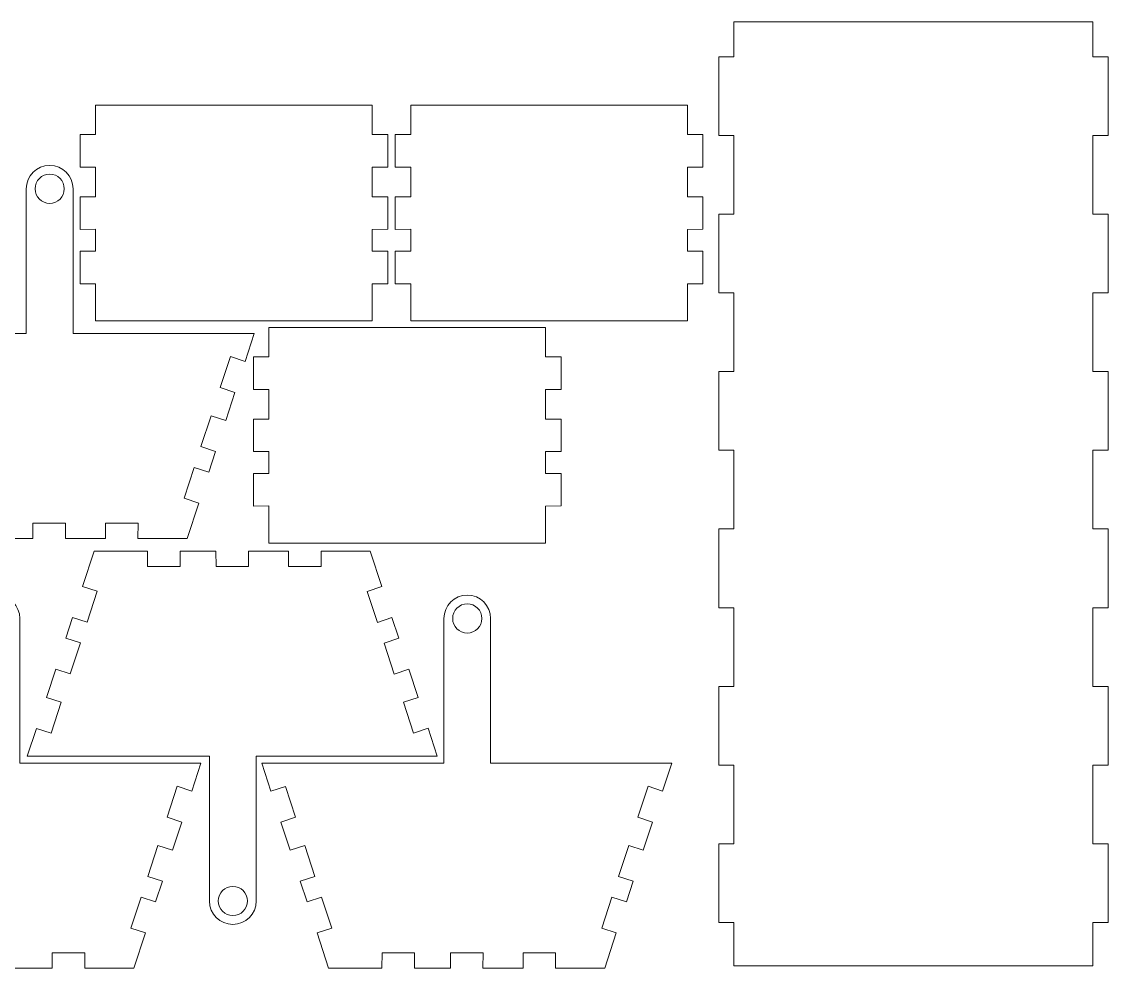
# Model space of a CAD drawing. Header units: millimetres. Extents: x -535 to 505, y -208 to 234.
# Drawn here: x 293.3 to 505.3, y -207.7 to -23.1 of the extents above; entities that cross this region are included whole.
import ezdxf

# ---------------------------------------------------------------- set-up
doc = ezdxf.new("R2010")
doc.units = ezdxf.units.MM
doc.header["$MEASUREMENT"] = 0
doc.layers.add('Capa 1', color=7, linetype='Continuous')

msp = doc.modelspace()

# ---------------------------------------------------------------- linework, layer by layer
at = {"layer": 'Capa 1', "color": 250, "lineweight": 20}
msp.add_open_spline([(432.244, -207.2442), (432.244, -207.2442), (432.244, -198.7928), (432.244, -198.7928), (432.244, -198.7928), (432.244, -198.7928), (429.2862, -198.7928), (429.2862, -198.7928), (429.2862, -198.7928), (429.2862, -198.7928), (429.2862, -183.4468), (429.2862, -183.4468), (429.2862, -183.4468), (429.2862, -183.4468), (432.244, -183.4468), (432.244, -183.4468), (432.244, -183.4468), (432.244, -183.4468), (432.244, -168.1008), (432.244, -168.1008), (432.244, -168.1008), (432.244, -168.1008), (429.2862, -168.1008), (429.2862, -168.1008), (429.2862, -168.1008), (429.2862, -168.1008), (429.2862, -152.7548), (429.2862, -152.7548), (429.2862, -152.7548), (429.2862, -152.7548), (432.244, -152.7548), (432.244, -152.7548), (432.244, -152.7548), (432.244, -152.7548), (432.244, -137.4088), (432.244, -137.4088), (432.244, -137.4088), (432.244, -137.4088), (429.2862, -137.4088), (429.2862, -137.4088), (429.2862, -137.4088), (429.2862, -137.4088), (429.2862, -122.0628), (429.2862, -122.0628), (429.2862, -122.0628), (429.2862, -122.0628), (432.244, -122.0628), (432.244, -122.0628), (432.244, -122.0628), (432.244, -122.0628), (432.244, -106.7168), (432.244, -106.7168), (432.244, -106.7168), (432.244, -106.7168), (429.2862, -106.7168), (429.2862, -106.7168), (429.2862, -106.7168), (429.2862, -106.7168), (429.2862, -91.3708), (429.2862, -91.3708), (429.2862, -91.3708), (429.2862, -91.3708), (432.244, -91.3708), (432.244, -91.3708), (432.244, -91.3708), (432.244, -91.3708), (432.244, -76.0248), (432.244, -76.0248), (432.244, -76.0248), (432.244, -76.0248), (429.2862, -76.0248), (429.2862, -76.0248), (429.2862, -76.0248), (429.2862, -76.0248), (429.2862, -60.6788), (429.2862, -60.6788), (429.2862, -60.6788), (429.2862, -60.6788), (432.244, -60.6788), (432.244, -60.6788), (432.244, -60.6788), (432.244, -60.6788), (432.244, -45.3328), (432.244, -45.3328), (432.244, -45.3328), (432.244, -45.3328), (429.2862, -45.3328), (429.2862, -45.3328), (429.2862, -45.3328), (429.2862, -45.3328), (429.2862, -29.9868), (429.2862, -29.9868), (429.2862, -29.9868), (429.2862, -29.9868), (432.244, -29.9868), (432.244, -29.9868), (432.244, -29.9868), (432.244, -29.9868), (432.244, -23.1201), (432.244, -23.1201), (432.244, -23.1201), (432.244, -23.1201), (502.2862, -23.1201), (502.2862, -23.1201), (502.2862, -23.1201), (502.2862, -23.1201), (502.2862, -29.9868), (502.2862, -29.9868), (502.2862, -29.9868), (502.2862, -29.9868), (505.2862, -29.9868), (505.2862, -29.9868), (505.2862, -29.9868), (505.2862, -29.9868), (505.2862, -45.3328), (505.2862, -45.3328), (505.2862, -45.3328), (505.2862, -45.3328), (502.2862, -45.3328), (502.2862, -45.3328), (502.2862, -45.3328), (502.2862, -45.3328), (502.2862, -60.6788), (502.2862, -60.6788), (502.2862, -60.6788), (502.2862, -60.6788), (505.2862, -60.6788), (505.2862, -60.6788), (505.2862, -60.6788), (505.2862, -60.6788), (505.2862, -76.0248), (505.2862, -76.0248), (505.2862, -76.0248), (505.2862, -76.0248), (502.2862, -76.0248), (502.2862, -76.0248), (502.2862, -76.0248), (502.2862, -76.0248), (502.2862, -91.3708), (502.2862, -91.3708), (502.2862, -91.3708), (502.2862, -91.3708), (505.2862, -91.3708), (505.2862, -91.3708), (505.2862, -91.3708), (505.2862, -91.3708), (505.2862, -106.7168), (505.2862, -106.7168), (505.2862, -106.7168), (505.2862, -106.7168), (502.2862, -106.7168), (502.2862, -106.7168), (502.2862, -106.7168), (502.2862, -106.7168), (502.2862, -122.0628), (502.2862, -122.0628), (502.2862, -122.0628), (502.2862, -122.0628), (505.2862, -122.0628), (505.2862, -122.0628), (505.2862, -122.0628), (505.2862, -122.0628), (505.2862, -137.4088), (505.2862, -137.4088), (505.2862, -137.4088), (505.2862, -137.4088), (502.2862, -137.4088), (502.2862, -137.4088), (502.2862, -137.4088), (502.2862, -137.4088), (502.2862, -152.7548), (502.2862, -152.7548), (502.2862, -152.7548), (502.2862, -152.7548), (505.2862, -152.7548), (505.2862, -152.7548), (505.2862, -152.7548), (505.2862, -152.7548), (505.2862, -168.1008), (505.2862, -168.1008), (505.2862, -168.1008), (505.2862, -168.1008), (502.2862, -168.1008), (502.2862, -168.1008), (502.2862, -168.1008), (502.2862, -168.1008), (502.2862, -183.4468), (502.2862, -183.4468), (502.2862, -183.4468), (502.2862, -183.4468), (505.2862, -183.4468), (505.2862, -183.4468), (505.2862, -183.4468), (505.2862, -183.4468), (505.2862, -198.7928), (505.2862, -198.7928), (505.2862, -198.7928), (505.2862, -198.7928), (502.2862, -198.7928), (502.2862, -198.7928), (502.2862, -198.7928), (502.2862, -198.7928), (502.2862, -207.2442), (502.2862, -207.2442), (502.2862, -207.2442), (502.2862, -207.2442), (432.244, -207.2442), (432.244, -207.2442)], degree=3, knots=[0, 0, 0, 0, 0.01886792, 0.01886792, 0.01886792, 0.01886792, 0.03773585, 0.03773585, 0.03773585, 0.03773585, 0.05660377, 0.05660377, 0.05660377, 0.05660377, 0.0754717, 0.0754717, 0.0754717, 0.0754717, 0.09433962, 0.09433962, 0.09433962, 0.09433962, 0.11320755, 0.11320755, 0.11320755, 0.11320755, 0.13207547, 0.13207547, 0.13207547, 0.13207547, 0.1509434, 0.1509434, 0.1509434, 0.1509434, 0.16981132, 0.16981132, 0.16981132, 0.16981132, 0.18867925, 0.18867925, 0.18867925, 0.18867925, 0.20754717, 0.20754717, 0.20754717, 0.20754717, 0.22641509, 0.22641509, 0.22641509, 0.22641509, 0.24528302, 0.24528302, 0.24528302, 0.24528302, 0.26415094, 0.26415094, 0.26415094, 0.26415094, 0.28301887, 0.28301887, 0.28301887, 0.28301887, 0.30188679, 0.30188679, 0.30188679, 0.30188679, 0.32075472, 0.32075472, 0.32075472, 0.32075472, 0.33962264, 0.33962264, 0.33962264, 0.33962264, 0.35849057, 0.35849057, 0.35849057, 0.35849057, 0.37735849, 0.37735849, 0.37735849, 0.37735849, 0.39622642, 0.39622642, 0.39622642, 0.39622642, 0.41509434, 0.41509434, 0.41509434, 0.41509434, 0.43396226, 0.43396226, 0.43396226, 0.43396226, 0.45283019, 0.45283019, 0.45283019, 0.45283019, 0.47169811, 0.47169811, 0.47169811, 0.47169811, 0.49056604, 0.49056604, 0.49056604, 0.49056604, 0.50943396, 0.50943396, 0.50943396, 0.50943396, 0.52830189, 0.52830189, 0.52830189, 0.52830189, 0.54716981, 0.54716981, 0.54716981, 0.54716981, 0.56603774, 0.56603774, 0.56603774, 0.56603774, 0.58490566, 0.58490566, 0.58490566, 0.58490566, 0.60377358, 0.60377358, 0.60377358, 0.60377358, 0.62264151, 0.62264151, 0.62264151, 0.62264151, 0.64150943, 0.64150943, 0.64150943, 0.64150943, 0.66037736, 0.66037736, 0.66037736, 0.66037736, 0.67924528, 0.67924528, 0.67924528, 0.67924528, 0.69811321, 0.69811321, 0.69811321, 0.69811321, 0.71698113, 0.71698113, 0.71698113, 0.71698113, 0.73584906, 0.73584906, 0.73584906, 0.73584906, 0.75471698, 0.75471698, 0.75471698, 0.75471698, 0.77358491, 0.77358491, 0.77358491, 0.77358491, 0.79245283, 0.79245283, 0.79245283, 0.79245283, 0.81132075, 0.81132075, 0.81132075, 0.81132075, 0.83018868, 0.83018868, 0.83018868, 0.83018868, 0.8490566, 0.8490566, 0.8490566, 0.8490566, 0.86792453, 0.86792453, 0.86792453, 0.86792453, 0.88679245, 0.88679245, 0.88679245, 0.88679245, 0.90566038, 0.90566038, 0.90566038, 0.90566038, 0.9245283, 0.9245283, 0.9245283, 0.9245283, 0.94339623, 0.94339623, 0.94339623, 0.94339623, 0.96226415, 0.96226415, 0.96226415, 0.96226415, 1, 1, 1, 1], dxfattribs=at)
at = {"layer": 'Capa 1', "color": 250, "lineweight": 9}
for points, knots in [([(307.6882, -39.3999), (307.6882, -39.3999), (361.6883, -39.3999), (361.6883, -39.3999), (361.6883, -39.3999), (361.6883, -39.3999), (361.6883, -45.134), (361.6883, -45.134), (361.6883, -45.134), (361.6883, -45.134), (364.6889, -45.1229), (364.6889, -45.1229), (364.6889, -45.1229), (364.6889, -45.1229), (364.6888, -51.4733), (364.6888, -51.4733), (364.6888, -51.4733), (364.6888, -51.4733), (361.6883, -51.4844), (361.6883, -51.4844), (361.6883, -51.4844), (361.6883, -51.4844), (361.6883, -57.2696), (361.6883, -57.2696), (361.6883, -57.2696), (361.6883, -57.2696), (364.6886, -57.2586), (364.6886, -57.2586), (364.6886, -57.2586), (364.6886, -57.2586), (364.6885, -63.609), (364.6885, -63.609), (364.6885, -63.609), (364.6885, -63.609), (361.6883, -63.62), (361.6883, -63.62), (361.6883, -63.62), (361.6883, -63.62), (361.6883, -67.8713), (361.6883, -67.8713), (361.6883, -67.8713), (361.6883, -67.8713), (364.6891, -67.8602), (364.6891, -67.8602), (364.6891, -67.8602), (364.6891, -67.8602), (364.6889, -74.2106), (364.6889, -74.2106), (364.6889, -74.2106), (364.6889, -74.2106), (361.6883, -74.2217), (361.6883, -74.2217), (361.6883, -74.2217), (361.6883, -74.2217), (361.6883, -81.4763), (361.6883, -81.4763), (361.6883, -81.4763), (361.6883, -81.4763), (307.6882, -81.4763), (307.6882, -81.4763), (307.6882, -81.4763), (307.6882, -81.4763), (307.6882, -74.2106), (307.6882, -74.2106), (307.6882, -74.2106), (307.6882, -74.2106), (304.6882, -74.2216), (304.6882, -74.2216), (304.6882, -74.2216), (304.6882, -74.2216), (304.6883, -67.8713), (304.6883, -67.8713), (304.6883, -67.8713), (304.6883, -67.8713), (307.6882, -67.8602), (307.6882, -67.8602), (307.6882, -67.8602), (307.6882, -67.8602), (307.6882, -63.609), (307.6882, -63.609), (307.6882, -63.609), (307.6882, -63.609), (304.6877, -63.62), (304.6877, -63.62), (304.6877, -63.62), (304.6877, -63.62), (304.6878, -57.2696), (304.6878, -57.2696), (304.6878, -57.2696), (304.6878, -57.2696), (307.6882, -57.2586), (307.6882, -57.2586), (307.6882, -57.2586), (307.6882, -57.2586), (307.6882, -51.4733), (307.6882, -51.4733), (307.6882, -51.4733), (307.6882, -51.4733), (304.6881, -51.4844), (304.6881, -51.4844), (304.6881, -51.4844), (304.6881, -51.4844), (304.6881, -45.134), (304.6881, -45.134), (304.6881, -45.134), (304.6881, -45.134), (307.6882, -45.1229), (307.6882, -45.1229), (307.6882, -45.1229), (307.6882, -45.1229), (307.6882, -39.3999), (307.6882, -39.3999)], [0, 0, 0, 0, 0.03448276, 0.03448276, 0.03448276, 0.03448276, 0.06896552, 0.06896552, 0.06896552, 0.06896552, 0.10344828, 0.10344828, 0.10344828, 0.10344828, 0.13793103, 0.13793103, 0.13793103, 0.13793103, 0.17241379, 0.17241379, 0.17241379, 0.17241379, 0.20689655, 0.20689655, 0.20689655, 0.20689655, 0.24137931, 0.24137931, 0.24137931, 0.24137931, 0.27586207, 0.27586207, 0.27586207, 0.27586207, 0.31034483, 0.31034483, 0.31034483, 0.31034483, 0.34482759, 0.34482759, 0.34482759, 0.34482759, 0.37931034, 0.37931034, 0.37931034, 0.37931034, 0.4137931, 0.4137931, 0.4137931, 0.4137931, 0.44827586, 0.44827586, 0.44827586, 0.44827586, 0.48275862, 0.48275862, 0.48275862, 0.48275862, 0.51724138, 0.51724138, 0.51724138, 0.51724138, 0.55172414, 0.55172414, 0.55172414, 0.55172414, 0.5862069, 0.5862069, 0.5862069, 0.5862069, 0.62068966, 0.62068966, 0.62068966, 0.62068966, 0.65517241, 0.65517241, 0.65517241, 0.65517241, 0.68965517, 0.68965517, 0.68965517, 0.68965517, 0.72413793, 0.72413793, 0.72413793, 0.72413793, 0.75862069, 0.75862069, 0.75862069, 0.75862069, 0.79310345, 0.79310345, 0.79310345, 0.79310345, 0.82758621, 0.82758621, 0.82758621, 0.82758621, 0.86206897, 0.86206897, 0.86206897, 0.86206897, 0.89655172, 0.89655172, 0.89655172, 0.89655172, 0.93103448, 0.93103448, 0.93103448, 0.93103448, 1, 1, 1, 1]), ([(369.1783, -39.3999), (369.1783, -39.3999), (423.1784, -39.3999), (423.1784, -39.3999), (423.1784, -39.3999), (423.1784, -39.3999), (423.1784, -45.134), (423.1784, -45.134), (423.1784, -45.134), (423.1784, -45.134), (426.179, -45.1229), (426.179, -45.1229), (426.179, -45.1229), (426.179, -45.1229), (426.1789, -51.4733), (426.1789, -51.4733), (426.1789, -51.4733), (426.1789, -51.4733), (423.1784, -51.4844), (423.1784, -51.4844), (423.1784, -51.4844), (423.1784, -51.4844), (423.1784, -57.2696), (423.1784, -57.2696), (423.1784, -57.2696), (423.1784, -57.2696), (426.1787, -57.2586), (426.1787, -57.2586), (426.1787, -57.2586), (426.1787, -57.2586), (426.1786, -63.609), (426.1786, -63.609), (426.1786, -63.609), (426.1786, -63.609), (423.1784, -63.62), (423.1784, -63.62), (423.1784, -63.62), (423.1784, -63.62), (423.1784, -67.8713), (423.1784, -67.8713), (423.1784, -67.8713), (423.1784, -67.8713), (426.1792, -67.8602), (426.1792, -67.8602), (426.1792, -67.8602), (426.1792, -67.8602), (426.179, -74.2106), (426.179, -74.2106), (426.179, -74.2106), (426.179, -74.2106), (423.1784, -74.2217), (423.1784, -74.2217), (423.1784, -74.2217), (423.1784, -74.2217), (423.1784, -81.4763), (423.1784, -81.4763), (423.1784, -81.4763), (423.1784, -81.4763), (369.1783, -81.4763), (369.1783, -81.4763), (369.1783, -81.4763), (369.1783, -81.4763), (369.1783, -74.2106), (369.1783, -74.2106), (369.1783, -74.2106), (369.1783, -74.2106), (366.1783, -74.2216), (366.1783, -74.2216), (366.1783, -74.2216), (366.1783, -74.2216), (366.1784, -67.8713), (366.1784, -67.8713), (366.1784, -67.8713), (366.1784, -67.8713), (369.1783, -67.8602), (369.1783, -67.8602), (369.1783, -67.8602), (369.1783, -67.8602), (369.1783, -63.609), (369.1783, -63.609), (369.1783, -63.609), (369.1783, -63.609), (366.1778, -63.62), (366.1778, -63.62), (366.1778, -63.62), (366.1778, -63.62), (366.1779, -57.2696), (366.1779, -57.2696), (366.1779, -57.2696), (366.1779, -57.2696), (369.1783, -57.2586), (369.1783, -57.2586), (369.1783, -57.2586), (369.1783, -57.2586), (369.1783, -51.4733), (369.1783, -51.4733), (369.1783, -51.4733), (369.1783, -51.4733), (366.1782, -51.4844), (366.1782, -51.4844), (366.1782, -51.4844), (366.1782, -51.4844), (366.1782, -45.134), (366.1782, -45.134), (366.1782, -45.134), (366.1782, -45.134), (369.1783, -45.1229), (369.1783, -45.1229), (369.1783, -45.1229), (369.1783, -45.1229), (369.1783, -39.3999), (369.1783, -39.3999)], [0, 0, 0, 0, 0.03448276, 0.03448276, 0.03448276, 0.03448276, 0.06896552, 0.06896552, 0.06896552, 0.06896552, 0.10344828, 0.10344828, 0.10344828, 0.10344828, 0.13793103, 0.13793103, 0.13793103, 0.13793103, 0.17241379, 0.17241379, 0.17241379, 0.17241379, 0.20689655, 0.20689655, 0.20689655, 0.20689655, 0.24137931, 0.24137931, 0.24137931, 0.24137931, 0.27586207, 0.27586207, 0.27586207, 0.27586207, 0.31034483, 0.31034483, 0.31034483, 0.31034483, 0.34482759, 0.34482759, 0.34482759, 0.34482759, 0.37931034, 0.37931034, 0.37931034, 0.37931034, 0.4137931, 0.4137931, 0.4137931, 0.4137931, 0.44827586, 0.44827586, 0.44827586, 0.44827586, 0.48275862, 0.48275862, 0.48275862, 0.48275862, 0.51724138, 0.51724138, 0.51724138, 0.51724138, 0.55172414, 0.55172414, 0.55172414, 0.55172414, 0.5862069, 0.5862069, 0.5862069, 0.5862069, 0.62068966, 0.62068966, 0.62068966, 0.62068966, 0.65517241, 0.65517241, 0.65517241, 0.65517241, 0.68965517, 0.68965517, 0.68965517, 0.68965517, 0.72413793, 0.72413793, 0.72413793, 0.72413793, 0.75862069, 0.75862069, 0.75862069, 0.75862069, 0.79310345, 0.79310345, 0.79310345, 0.79310345, 0.82758621, 0.82758621, 0.82758621, 0.82758621, 0.86206897, 0.86206897, 0.86206897, 0.86206897, 0.89655172, 0.89655172, 0.89655172, 0.89655172, 0.93103448, 0.93103448, 0.93103448, 0.93103448, 1, 1, 1, 1]), ([(338.6358, -83.922), (338.6358, -83.922), (303.2993, -83.922), (303.2993, -83.922), (303.2993, -83.922), (303.2993, -83.922), (303.2993, -55.6928), (303.2993, -55.6928), (303.2993, -55.6928), (303.2993, -53.1757), (301.2587, -51.1351), (298.7416, -51.1351), (298.7416, -51.1351), (296.2245, -51.1351), (294.1839, -53.1757), (294.1839, -55.6928), (294.1839, -55.6928), (294.1839, -55.6928), (294.1839, -83.922), (294.1839, -83.922), (294.1839, -83.922), (294.1839, -83.922), (258.6358, -83.922), (258.6358, -83.922), (258.6358, -83.922), (258.6358, -83.922), (260.412, -89.3625), (260.412, -89.3625), (260.412, -89.3625), (260.412, -89.3625), (263.2674, -88.4419), (263.2674, -88.4419), (263.2674, -88.4419), (263.2674, -88.4419), (265.2383, -94.4787), (265.2383, -94.4787), (265.2383, -94.4787), (265.2383, -94.4787), (262.3828, -95.3993), (262.3828, -95.3993), (262.3828, -95.3993), (262.3828, -95.3993), (264.1783, -100.8989), (264.1783, -100.8989), (264.1783, -100.8989), (264.1783, -100.8989), (267.034, -99.9782), (267.034, -99.9782), (267.034, -99.9782), (267.034, -99.9782), (269.0049, -106.015), (269.0049, -106.015), (269.0049, -106.015), (269.0049, -106.015), (266.1491, -106.9357), (266.1491, -106.9357), (266.1491, -106.9357), (266.1491, -106.9357), (267.4685, -110.977), (267.4685, -110.977), (267.4685, -110.977), (267.4685, -110.977), (270.3238, -110.0565), (270.3238, -110.0565), (270.3238, -110.0565), (270.3238, -110.0565), (272.2947, -116.0933), (272.2947, -116.0933), (272.2947, -116.0933), (272.2947, -116.0933), (269.4394, -117.0139), (269.4394, -117.0139), (269.4394, -117.0139), (269.4394, -117.0139), (271.6947, -123.922), (271.6947, -123.922), (271.6947, -123.922), (271.6947, -123.922), (282.101, -123.922), (282.101, -123.922), (282.101, -123.922), (282.101, -123.922), (282.112, -120.922), (282.112, -120.922), (282.112, -120.922), (282.112, -120.922), (288.4624, -120.922), (288.4624, -120.922), (288.4624, -120.922), (288.4624, -120.922), (288.4514, -123.922), (288.4514, -123.922), (288.4514, -123.922), (288.4514, -123.922), (295.4508, -123.922), (295.4508, -123.922), (295.4508, -123.922), (295.4508, -123.922), (295.4617, -120.922), (295.4617, -120.922), (295.4617, -120.922), (295.4617, -120.922), (301.8121, -120.922), (301.8121, -120.922), (301.8121, -120.922), (301.8121, -120.922), (301.8011, -123.922), (301.8011, -123.922), (301.8011, -123.922), (301.8011, -123.922), (309.6178, -123.922), (309.6178, -123.922), (309.6178, -123.922), (309.6178, -123.922), (309.6288, -120.922), (309.6288, -120.922), (309.6288, -120.922), (309.6288, -120.922), (315.9792, -120.922), (315.9792, -120.922), (315.9792, -120.922), (315.9792, -120.922), (315.9682, -123.922), (315.9682, -123.922), (315.9682, -123.922), (315.9682, -123.922), (325.5652, -123.922), (325.5652, -123.922), (325.5652, -123.922), (325.5652, -123.922), (327.82, -117.0215), (327.82, -117.0215), (327.82, -117.0215), (327.82, -117.0215), (324.9713, -116.079), (324.9713, -116.079), (324.9713, -116.079), (324.9713, -116.079), (326.9436, -110.0426), (326.9436, -110.0426), (326.9436, -110.0426), (326.9436, -110.0426), (329.7925, -110.9852), (329.7925, -110.9852), (329.7925, -110.9852), (329.7925, -110.9852), (331.113, -106.9442), (331.113, -106.9442), (331.113, -106.9442), (331.113, -106.9442), (328.2646, -106.0018), (328.2646, -106.0018), (328.2646, -106.0018), (328.2646, -106.0018), (330.2369, -99.9655), (330.2369, -99.9655), (330.2369, -99.9655), (330.2369, -99.9655), (333.0854, -100.9078), (333.0854, -100.9078), (333.0854, -100.9078), (333.0854, -100.9078), (334.8823, -95.4088), (334.8823, -95.4088), (334.8823, -95.4088), (334.8823, -95.4088), (332.0337, -94.4663), (332.0337, -94.4663), (332.0337, -94.4663), (332.0337, -94.4663), (334.006, -88.4299), (334.006, -88.4299), (334.006, -88.4299), (334.006, -88.4299), (336.8548, -89.3725), (336.8548, -89.3725), (336.8548, -89.3725), (336.8548, -89.3725), (338.6358, -83.922), (338.6358, -83.922)], [0, 0, 0, 0, 0.02173913, 0.02173913, 0.02173913, 0.02173913, 0.04347826, 0.04347826, 0.04347826, 0.04347826, 0.06521739, 0.06521739, 0.06521739, 0.06521739, 0.08695652, 0.08695652, 0.08695652, 0.08695652, 0.10869565, 0.10869565, 0.10869565, 0.10869565, 0.13043478, 0.13043478, 0.13043478, 0.13043478, 0.15217391, 0.15217391, 0.15217391, 0.15217391, 0.17391304, 0.17391304, 0.17391304, 0.17391304, 0.19565217, 0.19565217, 0.19565217, 0.19565217, 0.2173913, 0.2173913, 0.2173913, 0.2173913, 0.23913043, 0.23913043, 0.23913043, 0.23913043, 0.26086957, 0.26086957, 0.26086957, 0.26086957, 0.2826087, 0.2826087, 0.2826087, 0.2826087, 0.30434783, 0.30434783, 0.30434783, 0.30434783, 0.32608696, 0.32608696, 0.32608696, 0.32608696, 0.34782609, 0.34782609, 0.34782609, 0.34782609, 0.36956522, 0.36956522, 0.36956522, 0.36956522, 0.39130435, 0.39130435, 0.39130435, 0.39130435, 0.41304348, 0.41304348, 0.41304348, 0.41304348, 0.43478261, 0.43478261, 0.43478261, 0.43478261, 0.45652174, 0.45652174, 0.45652174, 0.45652174, 0.47826087, 0.47826087, 0.47826087, 0.47826087, 0.5, 0.5, 0.5, 0.5, 0.52173913, 0.52173913, 0.52173913, 0.52173913, 0.54347826, 0.54347826, 0.54347826, 0.54347826, 0.56521739, 0.56521739, 0.56521739, 0.56521739, 0.58695652, 0.58695652, 0.58695652, 0.58695652, 0.60869565, 0.60869565, 0.60869565, 0.60869565, 0.63043478, 0.63043478, 0.63043478, 0.63043478, 0.65217391, 0.65217391, 0.65217391, 0.65217391, 0.67391304, 0.67391304, 0.67391304, 0.67391304, 0.69565217, 0.69565217, 0.69565217, 0.69565217, 0.7173913, 0.7173913, 0.7173913, 0.7173913, 0.73913043, 0.73913043, 0.73913043, 0.73913043, 0.76086957, 0.76086957, 0.76086957, 0.76086957, 0.7826087, 0.7826087, 0.7826087, 0.7826087, 0.80434783, 0.80434783, 0.80434783, 0.80434783, 0.82608696, 0.82608696, 0.82608696, 0.82608696, 0.84782609, 0.84782609, 0.84782609, 0.84782609, 0.86956522, 0.86956522, 0.86956522, 0.86956522, 0.89130435, 0.89130435, 0.89130435, 0.89130435, 0.91304348, 0.91304348, 0.91304348, 0.91304348, 0.93478261, 0.93478261, 0.93478261, 0.93478261, 0.95652174, 0.95652174, 0.95652174, 0.95652174, 1, 1, 1, 1]), ([(298.7416, -52.8428), (297.1676, -52.8428), (295.8916, -54.1188), (295.8916, -55.6928), (295.8916, -55.6928), (295.8916, -57.2668), (297.1676, -58.5428), (298.7416, -58.5428), (298.7416, -58.5428), (300.3156, -58.5428), (301.5916, -57.2668), (301.5916, -55.6928), (301.5916, -55.6928), (301.5916, -54.1188), (300.3156, -52.8428), (298.7416, -52.8428)], [0, 0, 0, 0, 0.2, 0.2, 0.2, 0.2, 0.4, 0.4, 0.4, 0.4, 0.6, 0.6, 0.6, 0.6, 1, 1, 1, 1]), ([(341.5115, -82.7566), (341.5115, -82.7566), (395.5116, -82.7566), (395.5116, -82.7566), (395.5116, -82.7566), (395.5116, -82.7566), (395.5116, -88.4907), (395.5116, -88.4907), (395.5116, -88.4907), (395.5116, -88.4907), (398.5122, -88.4796), (398.5122, -88.4796), (398.5122, -88.4796), (398.5122, -88.4796), (398.5121, -94.83), (398.5121, -94.83), (398.5121, -94.83), (398.5121, -94.83), (395.5116, -94.8411), (395.5116, -94.8411), (395.5116, -94.8411), (395.5116, -94.8411), (395.5116, -100.6263), (395.5116, -100.6263), (395.5116, -100.6263), (395.5116, -100.6263), (398.5119, -100.6153), (398.5119, -100.6153), (398.5119, -100.6153), (398.5119, -100.6153), (398.5118, -106.9657), (398.5118, -106.9657), (398.5118, -106.9657), (398.5118, -106.9657), (395.5116, -106.9767), (395.5116, -106.9767), (395.5116, -106.9767), (395.5116, -106.9767), (395.5116, -111.228), (395.5116, -111.228), (395.5116, -111.228), (395.5116, -111.228), (398.5124, -111.2169), (398.5124, -111.2169), (398.5124, -111.2169), (398.5124, -111.2169), (398.5122, -117.5673), (398.5122, -117.5673), (398.5122, -117.5673), (398.5122, -117.5673), (395.5116, -117.5784), (395.5116, -117.5784), (395.5116, -117.5784), (395.5116, -117.5784), (395.5116, -124.833), (395.5116, -124.833), (395.5116, -124.833), (395.5116, -124.833), (341.5115, -124.833), (341.5115, -124.833), (341.5115, -124.833), (341.5115, -124.833), (341.5115, -117.5673), (341.5115, -117.5673), (341.5115, -117.5673), (341.5115, -117.5673), (338.5115, -117.5783), (338.5115, -117.5783), (338.5115, -117.5783), (338.5115, -117.5783), (338.5116, -111.228), (338.5116, -111.228), (338.5116, -111.228), (338.5116, -111.228), (341.5115, -111.2169), (341.5115, -111.2169), (341.5115, -111.2169), (341.5115, -111.2169), (341.5115, -106.9657), (341.5115, -106.9657), (341.5115, -106.9657), (341.5115, -106.9657), (338.511, -106.9767), (338.511, -106.9767), (338.511, -106.9767), (338.511, -106.9767), (338.5111, -100.6263), (338.5111, -100.6263), (338.5111, -100.6263), (338.5111, -100.6263), (341.5115, -100.6153), (341.5115, -100.6153), (341.5115, -100.6153), (341.5115, -100.6153), (341.5115, -94.83), (341.5115, -94.83), (341.5115, -94.83), (341.5115, -94.83), (338.5114, -94.8411), (338.5114, -94.8411), (338.5114, -94.8411), (338.5114, -94.8411), (338.5114, -88.4907), (338.5114, -88.4907), (338.5114, -88.4907), (338.5114, -88.4907), (341.5115, -88.4796), (341.5115, -88.4796), (341.5115, -88.4796), (341.5115, -88.4796), (341.5115, -82.7566), (341.5115, -82.7566)], [0, 0, 0, 0, 0.03448276, 0.03448276, 0.03448276, 0.03448276, 0.06896552, 0.06896552, 0.06896552, 0.06896552, 0.10344828, 0.10344828, 0.10344828, 0.10344828, 0.13793103, 0.13793103, 0.13793103, 0.13793103, 0.17241379, 0.17241379, 0.17241379, 0.17241379, 0.20689655, 0.20689655, 0.20689655, 0.20689655, 0.24137931, 0.24137931, 0.24137931, 0.24137931, 0.27586207, 0.27586207, 0.27586207, 0.27586207, 0.31034483, 0.31034483, 0.31034483, 0.31034483, 0.34482759, 0.34482759, 0.34482759, 0.34482759, 0.37931034, 0.37931034, 0.37931034, 0.37931034, 0.4137931, 0.4137931, 0.4137931, 0.4137931, 0.44827586, 0.44827586, 0.44827586, 0.44827586, 0.48275862, 0.48275862, 0.48275862, 0.48275862, 0.51724138, 0.51724138, 0.51724138, 0.51724138, 0.55172414, 0.55172414, 0.55172414, 0.55172414, 0.5862069, 0.5862069, 0.5862069, 0.5862069, 0.62068966, 0.62068966, 0.62068966, 0.62068966, 0.65517241, 0.65517241, 0.65517241, 0.65517241, 0.68965517, 0.68965517, 0.68965517, 0.68965517, 0.72413793, 0.72413793, 0.72413793, 0.72413793, 0.75862069, 0.75862069, 0.75862069, 0.75862069, 0.79310345, 0.79310345, 0.79310345, 0.79310345, 0.82758621, 0.82758621, 0.82758621, 0.82758621, 0.86206897, 0.86206897, 0.86206897, 0.86206897, 0.89655172, 0.89655172, 0.89655172, 0.89655172, 0.93103448, 0.93103448, 0.93103448, 0.93103448, 1, 1, 1, 1]), ([(374.3715, -166.3907), (374.3715, -166.3907), (339.035, -166.3907), (339.035, -166.3907), (339.035, -166.3907), (339.035, -166.3907), (339.035, -194.6199), (339.035, -194.6199), (339.035, -194.6199), (339.035, -197.137), (336.9944, -199.1776), (334.4773, -199.1776), (334.4773, -199.1776), (331.9602, -199.1776), (329.9196, -197.137), (329.9196, -194.6199), (329.9196, -194.6199), (329.9196, -194.6199), (329.9196, -166.3907), (329.9196, -166.3907), (329.9196, -166.3907), (329.9196, -166.3907), (294.3715, -166.3907), (294.3715, -166.3907), (294.3715, -166.3907), (294.3715, -166.3907), (296.1477, -160.9502), (296.1477, -160.9502), (296.1477, -160.9502), (296.1477, -160.9502), (299.0031, -161.8708), (299.0031, -161.8708), (299.0031, -161.8708), (299.0031, -161.8708), (300.974, -155.834), (300.974, -155.834), (300.974, -155.834), (300.974, -155.834), (298.1185, -154.9134), (298.1185, -154.9134), (298.1185, -154.9134), (298.1185, -154.9134), (299.914, -149.4138), (299.914, -149.4138), (299.914, -149.4138), (299.914, -149.4138), (302.7697, -150.3345), (302.7697, -150.3345), (302.7697, -150.3345), (302.7697, -150.3345), (304.7406, -144.2977), (304.7406, -144.2977), (304.7406, -144.2977), (304.7406, -144.2977), (301.8848, -143.377), (301.8848, -143.377), (301.8848, -143.377), (301.8848, -143.377), (303.2042, -139.3357), (303.2042, -139.3357), (303.2042, -139.3357), (303.2042, -139.3357), (306.0595, -140.2562), (306.0595, -140.2562), (306.0595, -140.2562), (306.0595, -140.2562), (308.0304, -134.2194), (308.0304, -134.2194), (308.0304, -134.2194), (308.0304, -134.2194), (305.1751, -133.2988), (305.1751, -133.2988), (305.1751, -133.2988), (305.1751, -133.2988), (307.4304, -126.3907), (307.4304, -126.3907), (307.4304, -126.3907), (307.4304, -126.3907), (317.8367, -126.3907), (317.8367, -126.3907), (317.8367, -126.3907), (317.8367, -126.3907), (317.8477, -129.3907), (317.8477, -129.3907), (317.8477, -129.3907), (317.8477, -129.3907), (324.1981, -129.3907), (324.1981, -129.3907), (324.1981, -129.3907), (324.1981, -129.3907), (324.1871, -126.3907), (324.1871, -126.3907), (324.1871, -126.3907), (324.1871, -126.3907), (331.1865, -126.3907), (331.1865, -126.3907), (331.1865, -126.3907), (331.1865, -126.3907), (331.1974, -129.3907), (331.1974, -129.3907), (331.1974, -129.3907), (331.1974, -129.3907), (337.5478, -129.3907), (337.5478, -129.3907), (337.5478, -129.3907), (337.5478, -129.3907), (337.5368, -126.3907), (337.5368, -126.3907), (337.5368, -126.3907), (337.5368, -126.3907), (345.3535, -126.3907), (345.3535, -126.3907), (345.3535, -126.3907), (345.3535, -126.3907), (345.3645, -129.3907), (345.3645, -129.3907), (345.3645, -129.3907), (345.3645, -129.3907), (351.7149, -129.3907), (351.7149, -129.3907), (351.7149, -129.3907), (351.7149, -129.3907), (351.7039, -126.3907), (351.7039, -126.3907), (351.7039, -126.3907), (351.7039, -126.3907), (361.3009, -126.3907), (361.3009, -126.3907), (361.3009, -126.3907), (361.3009, -126.3907), (363.5557, -133.2912), (363.5557, -133.2912), (363.5557, -133.2912), (363.5557, -133.2912), (360.707, -134.2337), (360.707, -134.2337), (360.707, -134.2337), (360.707, -134.2337), (362.6793, -140.2701), (362.6793, -140.2701), (362.6793, -140.2701), (362.6793, -140.2701), (365.5282, -139.3275), (365.5282, -139.3275), (365.5282, -139.3275), (365.5282, -139.3275), (366.8487, -143.3685), (366.8487, -143.3685), (366.8487, -143.3685), (366.8487, -143.3685), (364.0003, -144.3109), (364.0003, -144.3109), (364.0003, -144.3109), (364.0003, -144.3109), (365.9726, -150.3472), (365.9726, -150.3472), (365.9726, -150.3472), (365.9726, -150.3472), (368.8211, -149.4049), (368.8211, -149.4049), (368.8211, -149.4049), (368.8211, -149.4049), (370.618, -154.9039), (370.618, -154.9039), (370.618, -154.9039), (370.618, -154.9039), (367.7694, -155.8464), (367.7694, -155.8464), (367.7694, -155.8464), (367.7694, -155.8464), (369.7417, -161.8828), (369.7417, -161.8828), (369.7417, -161.8828), (369.7417, -161.8828), (372.5905, -160.9402), (372.5905, -160.9402), (372.5905, -160.9402), (372.5905, -160.9402), (374.3715, -166.3907), (374.3715, -166.3907)], [0, 0, 0, 0, 0.02173913, 0.02173913, 0.02173913, 0.02173913, 0.04347826, 0.04347826, 0.04347826, 0.04347826, 0.06521739, 0.06521739, 0.06521739, 0.06521739, 0.08695652, 0.08695652, 0.08695652, 0.08695652, 0.10869565, 0.10869565, 0.10869565, 0.10869565, 0.13043478, 0.13043478, 0.13043478, 0.13043478, 0.15217391, 0.15217391, 0.15217391, 0.15217391, 0.17391304, 0.17391304, 0.17391304, 0.17391304, 0.19565217, 0.19565217, 0.19565217, 0.19565217, 0.2173913, 0.2173913, 0.2173913, 0.2173913, 0.23913043, 0.23913043, 0.23913043, 0.23913043, 0.26086957, 0.26086957, 0.26086957, 0.26086957, 0.2826087, 0.2826087, 0.2826087, 0.2826087, 0.30434783, 0.30434783, 0.30434783, 0.30434783, 0.32608696, 0.32608696, 0.32608696, 0.32608696, 0.34782609, 0.34782609, 0.34782609, 0.34782609, 0.36956522, 0.36956522, 0.36956522, 0.36956522, 0.39130435, 0.39130435, 0.39130435, 0.39130435, 0.41304348, 0.41304348, 0.41304348, 0.41304348, 0.43478261, 0.43478261, 0.43478261, 0.43478261, 0.45652174, 0.45652174, 0.45652174, 0.45652174, 0.47826087, 0.47826087, 0.47826087, 0.47826087, 0.5, 0.5, 0.5, 0.5, 0.52173913, 0.52173913, 0.52173913, 0.52173913, 0.54347826, 0.54347826, 0.54347826, 0.54347826, 0.56521739, 0.56521739, 0.56521739, 0.56521739, 0.58695652, 0.58695652, 0.58695652, 0.58695652, 0.60869565, 0.60869565, 0.60869565, 0.60869565, 0.63043478, 0.63043478, 0.63043478, 0.63043478, 0.65217391, 0.65217391, 0.65217391, 0.65217391, 0.67391304, 0.67391304, 0.67391304, 0.67391304, 0.69565217, 0.69565217, 0.69565217, 0.69565217, 0.7173913, 0.7173913, 0.7173913, 0.7173913, 0.73913043, 0.73913043, 0.73913043, 0.73913043, 0.76086957, 0.76086957, 0.76086957, 0.76086957, 0.7826087, 0.7826087, 0.7826087, 0.7826087, 0.80434783, 0.80434783, 0.80434783, 0.80434783, 0.82608696, 0.82608696, 0.82608696, 0.82608696, 0.84782609, 0.84782609, 0.84782609, 0.84782609, 0.86956522, 0.86956522, 0.86956522, 0.86956522, 0.89130435, 0.89130435, 0.89130435, 0.89130435, 0.91304348, 0.91304348, 0.91304348, 0.91304348, 0.93478261, 0.93478261, 0.93478261, 0.93478261, 0.95652174, 0.95652174, 0.95652174, 0.95652174, 1, 1, 1, 1]), ([(328.2517, -167.742), (328.2517, -167.742), (292.9152, -167.742), (292.9152, -167.742), (292.9152, -167.742), (292.9152, -167.742), (292.9152, -139.5128), (292.9152, -139.5128), (292.9152, -139.5128), (292.9152, -136.9957), (290.8746, -134.9551), (288.3575, -134.9551), (288.3575, -134.9551), (285.8404, -134.9551), (283.7998, -136.9957), (283.7998, -139.5128), (283.7998, -139.5128), (283.7998, -139.5128), (283.7998, -167.742), (283.7998, -167.742), (283.7998, -167.742), (283.7998, -167.742), (248.2517, -167.742), (248.2517, -167.742), (248.2517, -167.742), (248.2517, -167.742), (250.0279, -173.1825), (250.0279, -173.1825), (250.0279, -173.1825), (250.0279, -173.1825), (252.8833, -172.2619), (252.8833, -172.2619), (252.8833, -172.2619), (252.8833, -172.2619), (254.8542, -178.2987), (254.8542, -178.2987), (254.8542, -178.2987), (254.8542, -178.2987), (251.9987, -179.2193), (251.9987, -179.2193), (251.9987, -179.2193), (251.9987, -179.2193), (253.7942, -184.7189), (253.7942, -184.7189), (253.7942, -184.7189), (253.7942, -184.7189), (256.6499, -183.7982), (256.6499, -183.7982), (256.6499, -183.7982), (256.6499, -183.7982), (258.6208, -189.835), (258.6208, -189.835), (258.6208, -189.835), (258.6208, -189.835), (255.765, -190.7557), (255.765, -190.7557), (255.765, -190.7557), (255.765, -190.7557), (257.0844, -194.797), (257.0844, -194.797), (257.0844, -194.797), (257.0844, -194.797), (259.9397, -193.8765), (259.9397, -193.8765), (259.9397, -193.8765), (259.9397, -193.8765), (261.9106, -199.9133), (261.9106, -199.9133), (261.9106, -199.9133), (261.9106, -199.9133), (259.0553, -200.8339), (259.0553, -200.8339), (259.0553, -200.8339), (259.0553, -200.8339), (261.3106, -207.742), (261.3106, -207.742), (261.3106, -207.742), (261.3106, -207.742), (271.7169, -207.742), (271.7169, -207.742), (271.7169, -207.742), (271.7169, -207.742), (271.7279, -204.742), (271.7279, -204.742), (271.7279, -204.742), (271.7279, -204.742), (278.0783, -204.742), (278.0783, -204.742), (278.0783, -204.742), (278.0783, -204.742), (278.0673, -207.742), (278.0673, -207.742), (278.0673, -207.742), (278.0673, -207.742), (285.0667, -207.742), (285.0667, -207.742), (285.0667, -207.742), (285.0667, -207.742), (285.0776, -204.742), (285.0776, -204.742), (285.0776, -204.742), (285.0776, -204.742), (291.428, -204.742), (291.428, -204.742), (291.428, -204.742), (291.428, -204.742), (291.417, -207.742), (291.417, -207.742), (291.417, -207.742), (291.417, -207.742), (299.2337, -207.742), (299.2337, -207.742), (299.2337, -207.742), (299.2337, -207.742), (299.2447, -204.742), (299.2447, -204.742), (299.2447, -204.742), (299.2447, -204.742), (305.5951, -204.742), (305.5951, -204.742), (305.5951, -204.742), (305.5951, -204.742), (305.5841, -207.742), (305.5841, -207.742), (305.5841, -207.742), (305.5841, -207.742), (315.1811, -207.742), (315.1811, -207.742), (315.1811, -207.742), (315.1811, -207.742), (317.4359, -200.8415), (317.4359, -200.8415), (317.4359, -200.8415), (317.4359, -200.8415), (314.5872, -199.899), (314.5872, -199.899), (314.5872, -199.899), (314.5872, -199.899), (316.5595, -193.8626), (316.5595, -193.8626), (316.5595, -193.8626), (316.5595, -193.8626), (319.4084, -194.8052), (319.4084, -194.8052), (319.4084, -194.8052), (319.4084, -194.8052), (320.7289, -190.7642), (320.7289, -190.7642), (320.7289, -190.7642), (320.7289, -190.7642), (317.8805, -189.8218), (317.8805, -189.8218), (317.8805, -189.8218), (317.8805, -189.8218), (319.8528, -183.7855), (319.8528, -183.7855), (319.8528, -183.7855), (319.8528, -183.7855), (322.7013, -184.7278), (322.7013, -184.7278), (322.7013, -184.7278), (322.7013, -184.7278), (324.4982, -179.2288), (324.4982, -179.2288), (324.4982, -179.2288), (324.4982, -179.2288), (321.6496, -178.2863), (321.6496, -178.2863), (321.6496, -178.2863), (321.6496, -178.2863), (323.6219, -172.2499), (323.6219, -172.2499), (323.6219, -172.2499), (323.6219, -172.2499), (326.4707, -173.1925), (326.4707, -173.1925), (326.4707, -173.1925), (326.4707, -173.1925), (328.2517, -167.742), (328.2517, -167.742)], [0, 0, 0, 0, 0.02173913, 0.02173913, 0.02173913, 0.02173913, 0.04347826, 0.04347826, 0.04347826, 0.04347826, 0.06521739, 0.06521739, 0.06521739, 0.06521739, 0.08695652, 0.08695652, 0.08695652, 0.08695652, 0.10869565, 0.10869565, 0.10869565, 0.10869565, 0.13043478, 0.13043478, 0.13043478, 0.13043478, 0.15217391, 0.15217391, 0.15217391, 0.15217391, 0.17391304, 0.17391304, 0.17391304, 0.17391304, 0.19565217, 0.19565217, 0.19565217, 0.19565217, 0.2173913, 0.2173913, 0.2173913, 0.2173913, 0.23913043, 0.23913043, 0.23913043, 0.23913043, 0.26086957, 0.26086957, 0.26086957, 0.26086957, 0.2826087, 0.2826087, 0.2826087, 0.2826087, 0.30434783, 0.30434783, 0.30434783, 0.30434783, 0.32608696, 0.32608696, 0.32608696, 0.32608696, 0.34782609, 0.34782609, 0.34782609, 0.34782609, 0.36956522, 0.36956522, 0.36956522, 0.36956522, 0.39130435, 0.39130435, 0.39130435, 0.39130435, 0.41304348, 0.41304348, 0.41304348, 0.41304348, 0.43478261, 0.43478261, 0.43478261, 0.43478261, 0.45652174, 0.45652174, 0.45652174, 0.45652174, 0.47826087, 0.47826087, 0.47826087, 0.47826087, 0.5, 0.5, 0.5, 0.5, 0.52173913, 0.52173913, 0.52173913, 0.52173913, 0.54347826, 0.54347826, 0.54347826, 0.54347826, 0.56521739, 0.56521739, 0.56521739, 0.56521739, 0.58695652, 0.58695652, 0.58695652, 0.58695652, 0.60869565, 0.60869565, 0.60869565, 0.60869565, 0.63043478, 0.63043478, 0.63043478, 0.63043478, 0.65217391, 0.65217391, 0.65217391, 0.65217391, 0.67391304, 0.67391304, 0.67391304, 0.67391304, 0.69565217, 0.69565217, 0.69565217, 0.69565217, 0.7173913, 0.7173913, 0.7173913, 0.7173913, 0.73913043, 0.73913043, 0.73913043, 0.73913043, 0.76086957, 0.76086957, 0.76086957, 0.76086957, 0.7826087, 0.7826087, 0.7826087, 0.7826087, 0.80434783, 0.80434783, 0.80434783, 0.80434783, 0.82608696, 0.82608696, 0.82608696, 0.82608696, 0.84782609, 0.84782609, 0.84782609, 0.84782609, 0.86956522, 0.86956522, 0.86956522, 0.86956522, 0.89130435, 0.89130435, 0.89130435, 0.89130435, 0.91304348, 0.91304348, 0.91304348, 0.91304348, 0.93478261, 0.93478261, 0.93478261, 0.93478261, 0.95652174, 0.95652174, 0.95652174, 0.95652174, 1, 1, 1, 1]), ([(420.1151, -167.742), (420.1151, -167.742), (384.7786, -167.742), (384.7786, -167.742), (384.7786, -167.742), (384.7786, -167.742), (384.7786, -139.5128), (384.7786, -139.5128), (384.7786, -139.5128), (384.7786, -136.9957), (382.738, -134.9551), (380.2209, -134.9551), (380.2209, -134.9551), (377.7038, -134.9551), (375.6632, -136.9957), (375.6632, -139.5128), (375.6632, -139.5128), (375.6632, -139.5128), (375.6632, -167.742), (375.6632, -167.742), (375.6632, -167.742), (375.6632, -167.742), (340.1151, -167.742), (340.1151, -167.742), (340.1151, -167.742), (340.1151, -167.742), (341.8913, -173.1825), (341.8913, -173.1825), (341.8913, -173.1825), (341.8913, -173.1825), (344.7467, -172.2619), (344.7467, -172.2619), (344.7467, -172.2619), (344.7467, -172.2619), (346.7176, -178.2987), (346.7176, -178.2987), (346.7176, -178.2987), (346.7176, -178.2987), (343.8621, -179.2193), (343.8621, -179.2193), (343.8621, -179.2193), (343.8621, -179.2193), (345.6576, -184.7189), (345.6576, -184.7189), (345.6576, -184.7189), (345.6576, -184.7189), (348.5133, -183.7982), (348.5133, -183.7982), (348.5133, -183.7982), (348.5133, -183.7982), (350.4842, -189.835), (350.4842, -189.835), (350.4842, -189.835), (350.4842, -189.835), (347.6284, -190.7557), (347.6284, -190.7557), (347.6284, -190.7557), (347.6284, -190.7557), (348.9478, -194.797), (348.9478, -194.797), (348.9478, -194.797), (348.9478, -194.797), (351.8031, -193.8765), (351.8031, -193.8765), (351.8031, -193.8765), (351.8031, -193.8765), (353.774, -199.9133), (353.774, -199.9133), (353.774, -199.9133), (353.774, -199.9133), (350.9187, -200.8339), (350.9187, -200.8339), (350.9187, -200.8339), (350.9187, -200.8339), (353.174, -207.742), (353.174, -207.742), (353.174, -207.742), (353.174, -207.742), (363.5803, -207.742), (363.5803, -207.742), (363.5803, -207.742), (363.5803, -207.742), (363.5913, -204.742), (363.5913, -204.742), (363.5913, -204.742), (363.5913, -204.742), (369.9417, -204.742), (369.9417, -204.742), (369.9417, -204.742), (369.9417, -204.742), (369.9307, -207.742), (369.9307, -207.742), (369.9307, -207.742), (369.9307, -207.742), (376.9301, -207.742), (376.9301, -207.742), (376.9301, -207.742), (376.9301, -207.742), (376.941, -204.742), (376.941, -204.742), (376.941, -204.742), (376.941, -204.742), (383.2914, -204.742), (383.2914, -204.742), (383.2914, -204.742), (383.2914, -204.742), (383.2804, -207.742), (383.2804, -207.742), (383.2804, -207.742), (383.2804, -207.742), (391.0971, -207.742), (391.0971, -207.742), (391.0971, -207.742), (391.0971, -207.742), (391.1081, -204.742), (391.1081, -204.742), (391.1081, -204.742), (391.1081, -204.742), (397.4585, -204.742), (397.4585, -204.742), (397.4585, -204.742), (397.4585, -204.742), (397.4475, -207.742), (397.4475, -207.742), (397.4475, -207.742), (397.4475, -207.742), (407.0445, -207.742), (407.0445, -207.742), (407.0445, -207.742), (407.0445, -207.742), (409.2993, -200.8415), (409.2993, -200.8415), (409.2993, -200.8415), (409.2993, -200.8415), (406.4506, -199.899), (406.4506, -199.899), (406.4506, -199.899), (406.4506, -199.899), (408.4229, -193.8626), (408.4229, -193.8626), (408.4229, -193.8626), (408.4229, -193.8626), (411.2718, -194.8052), (411.2718, -194.8052), (411.2718, -194.8052), (411.2718, -194.8052), (412.5923, -190.7642), (412.5923, -190.7642), (412.5923, -190.7642), (412.5923, -190.7642), (409.7439, -189.8218), (409.7439, -189.8218), (409.7439, -189.8218), (409.7439, -189.8218), (411.7162, -183.7855), (411.7162, -183.7855), (411.7162, -183.7855), (411.7162, -183.7855), (414.5647, -184.7278), (414.5647, -184.7278), (414.5647, -184.7278), (414.5647, -184.7278), (416.3616, -179.2288), (416.3616, -179.2288), (416.3616, -179.2288), (416.3616, -179.2288), (413.513, -178.2863), (413.513, -178.2863), (413.513, -178.2863), (413.513, -178.2863), (415.4853, -172.2499), (415.4853, -172.2499), (415.4853, -172.2499), (415.4853, -172.2499), (418.3341, -173.1925), (418.3341, -173.1925), (418.3341, -173.1925), (418.3341, -173.1925), (420.1151, -167.742), (420.1151, -167.742)], [0, 0, 0, 0, 0.02173913, 0.02173913, 0.02173913, 0.02173913, 0.04347826, 0.04347826, 0.04347826, 0.04347826, 0.06521739, 0.06521739, 0.06521739, 0.06521739, 0.08695652, 0.08695652, 0.08695652, 0.08695652, 0.10869565, 0.10869565, 0.10869565, 0.10869565, 0.13043478, 0.13043478, 0.13043478, 0.13043478, 0.15217391, 0.15217391, 0.15217391, 0.15217391, 0.17391304, 0.17391304, 0.17391304, 0.17391304, 0.19565217, 0.19565217, 0.19565217, 0.19565217, 0.2173913, 0.2173913, 0.2173913, 0.2173913, 0.23913043, 0.23913043, 0.23913043, 0.23913043, 0.26086957, 0.26086957, 0.26086957, 0.26086957, 0.2826087, 0.2826087, 0.2826087, 0.2826087, 0.30434783, 0.30434783, 0.30434783, 0.30434783, 0.32608696, 0.32608696, 0.32608696, 0.32608696, 0.34782609, 0.34782609, 0.34782609, 0.34782609, 0.36956522, 0.36956522, 0.36956522, 0.36956522, 0.39130435, 0.39130435, 0.39130435, 0.39130435, 0.41304348, 0.41304348, 0.41304348, 0.41304348, 0.43478261, 0.43478261, 0.43478261, 0.43478261, 0.45652174, 0.45652174, 0.45652174, 0.45652174, 0.47826087, 0.47826087, 0.47826087, 0.47826087, 0.5, 0.5, 0.5, 0.5, 0.52173913, 0.52173913, 0.52173913, 0.52173913, 0.54347826, 0.54347826, 0.54347826, 0.54347826, 0.56521739, 0.56521739, 0.56521739, 0.56521739, 0.58695652, 0.58695652, 0.58695652, 0.58695652, 0.60869565, 0.60869565, 0.60869565, 0.60869565, 0.63043478, 0.63043478, 0.63043478, 0.63043478, 0.65217391, 0.65217391, 0.65217391, 0.65217391, 0.67391304, 0.67391304, 0.67391304, 0.67391304, 0.69565217, 0.69565217, 0.69565217, 0.69565217, 0.7173913, 0.7173913, 0.7173913, 0.7173913, 0.73913043, 0.73913043, 0.73913043, 0.73913043, 0.76086957, 0.76086957, 0.76086957, 0.76086957, 0.7826087, 0.7826087, 0.7826087, 0.7826087, 0.80434783, 0.80434783, 0.80434783, 0.80434783, 0.82608696, 0.82608696, 0.82608696, 0.82608696, 0.84782609, 0.84782609, 0.84782609, 0.84782609, 0.86956522, 0.86956522, 0.86956522, 0.86956522, 0.89130435, 0.89130435, 0.89130435, 0.89130435, 0.91304348, 0.91304348, 0.91304348, 0.91304348, 0.93478261, 0.93478261, 0.93478261, 0.93478261, 0.95652174, 0.95652174, 0.95652174, 0.95652174, 1, 1, 1, 1]), ([(380.2209, -136.6628), (378.6469, -136.6628), (377.3709, -137.9388), (377.3709, -139.5128), (377.3709, -139.5128), (377.3709, -141.0868), (378.6469, -142.3628), (380.2209, -142.3628), (380.2209, -142.3628), (381.7949, -142.3628), (383.0709, -141.0868), (383.0709, -139.5128), (383.0709, -139.5128), (383.0709, -137.9388), (381.7949, -136.6628), (380.2209, -136.6628)], [0, 0, 0, 0, 0.2, 0.2, 0.2, 0.2, 0.4, 0.4, 0.4, 0.4, 0.6, 0.6, 0.6, 0.6, 1, 1, 1, 1]), ([(334.4773, -197.4699), (332.9033, -197.4699), (331.6273, -196.1939), (331.6273, -194.6199), (331.6273, -194.6199), (331.6273, -193.0459), (332.9033, -191.7699), (334.4773, -191.7699), (334.4773, -191.7699), (336.0513, -191.7699), (337.3273, -193.0459), (337.3273, -194.6199), (337.3273, -194.6199), (337.3273, -196.1939), (336.0513, -197.4699), (334.4773, -197.4699)], [0, 0, 0, 0, 0.2, 0.2, 0.2, 0.2, 0.4, 0.4, 0.4, 0.4, 0.6, 0.6, 0.6, 0.6, 1, 1, 1, 1])]:
    msp.add_open_spline(points, degree=3, knots=knots, dxfattribs=at)

doc.saveas('drawing.dxf')
